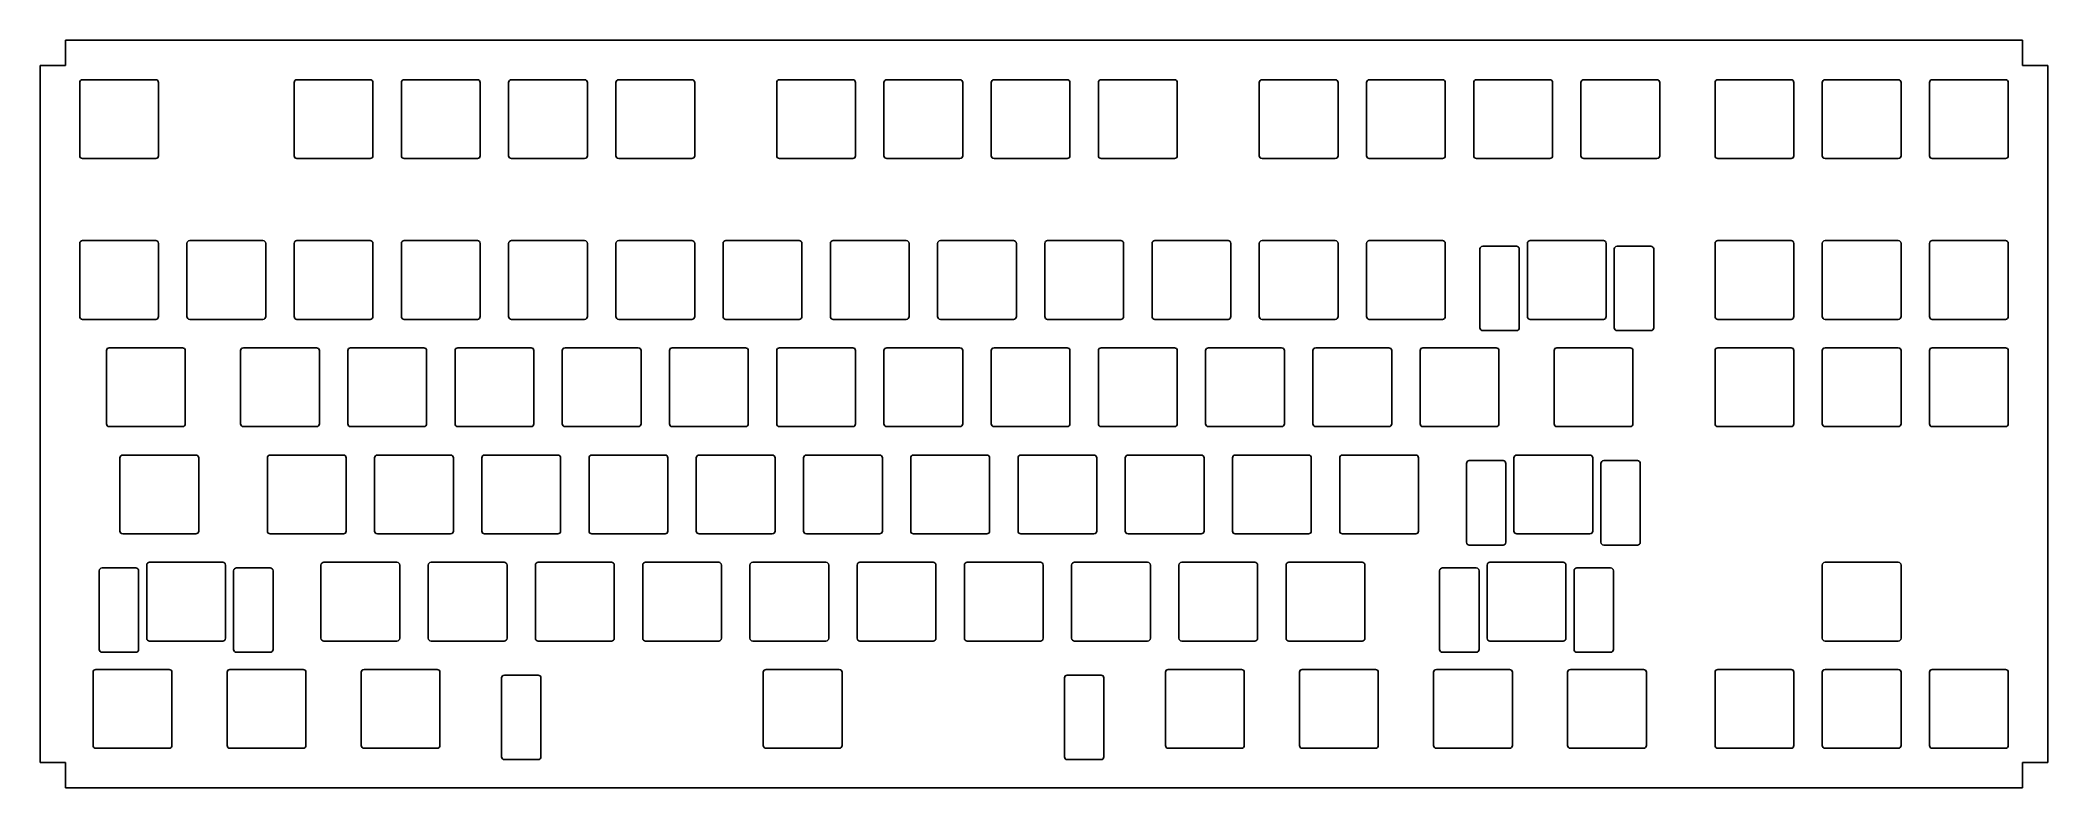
# Model space of a CAD drawing. Extents: x -178 to 178, y -66 to 66.
import ezdxf

# ---------------------------------------------------------------- set-up
doc = ezdxf.new("R2010")
doc.units = 0
doc.layers.add('VISIBLE', color=7, linetype='CONTINUOUS')

msp = doc.modelspace()

# ---------------------------------------------------------------- linework, layer by layer
at = {"layer": 'VISIBLE'}
for p, q in [((-173.83125, 61.9125), (-173.83125, 66.4125)), ((-173.83125, 66.4125), (173.83125, 66.4125)), ((173.83125, 61.9125), (173.83125, 66.4125)), ((-173.83125, 61.9125), (-178.33125, 61.9125)), ((-178.33125, -61.9125), (-178.33125, 61.9125)), ((173.83125, 61.9125), (178.33125, 61.9125)), ((178.33125, 61.9125), (178.33125, -61.9125)), ((-171.30625, 58.8875), (-171.30625, 45.8875)), ((-170.80625, 59.3875), (-157.80625, 59.3875)), ((-157.30625, 58.8875), (-157.30625, 45.8875)), ((-133.20625, 58.8875), (-133.20625, 45.8875)), ((-132.70625, 59.3875), (-119.70625, 59.3875)), ((-119.20625, 58.8875), (-119.20625, 45.8875)), ((-114.15625, 58.8875), (-114.15625, 45.8875)), ((-113.65625, 59.3875), (-100.65625, 59.3875)), ((-100.15625, 58.8875), (-100.15625, 45.8875)), ((-95.10625, 58.8875), (-95.10625, 45.8875)), ((-94.60625, 59.3875), (-81.60625, 59.3875)), ((-81.10625, 58.8875), (-81.10625, 45.8875)), ((-76.05625, 58.8875), (-76.05625, 45.8875)), ((-75.55625, 59.3875), (-62.55625, 59.3875)), ((-62.05625, 58.8875), (-62.05625, 45.8875)), ((-47.48125, 58.8875), (-47.48125, 45.8875)), ((-46.98125, 59.3875), (-33.98125, 59.3875)), ((-33.48125, 58.8875), (-33.48125, 45.8875)), ((-28.43125, 58.8875), (-28.43125, 45.8875)), ((-27.93125, 59.3875), (-14.93125, 59.3875)), ((-14.43125, 58.8875), (-14.43125, 45.8875)), ((-9.38125, 58.8875), (-9.38125, 45.8875)), ((-8.88125, 59.3875), (4.11875, 59.3875)), ((4.61875, 58.8875), (4.61875, 45.8875)), ((9.66875, 58.8875), (9.66875, 45.8875)), ((10.16875, 59.3875), (23.16875, 59.3875)), ((23.66875, 58.8875), (23.66875, 45.8875)), ((38.24375, 58.8875), (38.24375, 45.8875)), ((38.74375, 59.3875), (51.74375, 59.3875)), ((52.24375, 58.8875), (52.24375, 45.8875)), ((57.29375, 58.8875), (57.29375, 45.8875)), ((57.79375, 59.3875), (70.79375, 59.3875)), ((71.29375, 58.8875), (71.29375, 45.8875)), ((76.34375, 58.8875), (76.34375, 45.8875)), ((76.84375, 59.3875), (89.84375, 59.3875)), ((90.34375, 58.8875), (90.34375, 45.8875)), ((95.39375, 58.8875), (95.39375, 45.8875)), ((95.89375, 59.3875), (108.89375, 59.3875)), ((109.39375, 58.8875), (109.39375, 45.8875)), ((119.20625, 58.8875), (119.20625, 45.8875)), ((119.70625, 59.3875), (132.70625, 59.3875)), ((133.20625, 58.8875), (133.20625, 45.8875)), ((138.25625, 58.8875), (138.25625, 45.8875)), ((138.75625, 59.3875), (151.75625, 59.3875)), ((152.25625, 58.8875), (152.25625, 45.8875)), ((157.30625, 58.8875), (157.30625, 45.8875)), ((157.80625, 59.3875), (170.80625, 59.3875)), ((171.30625, 58.8875), (171.30625, 45.8875)), ((-170.80625, 45.3875), (-157.80625, 45.3875)), ((-132.70625, 45.3875), (-119.70625, 45.3875)), ((-113.65625, 45.3875), (-100.65625, 45.3875)), ((-94.60625, 45.3875), (-81.60625, 45.3875)), ((-75.55625, 45.3875), (-62.55625, 45.3875)), ((-46.98125, 45.3875), (-33.98125, 45.3875)), ((-27.93125, 45.3875), (-14.93125, 45.3875)), ((-8.88125, 45.3875), (4.11875, 45.3875)), ((10.16875, 45.3875), (23.16875, 45.3875)), ((38.74375, 45.3875), (51.74375, 45.3875)), ((57.79375, 45.3875), (70.79375, 45.3875)), ((76.84375, 45.3875), (89.84375, 45.3875)), ((95.89375, 45.3875), (108.89375, 45.3875)), ((119.70625, 45.3875), (132.70625, 45.3875)), ((138.75625, 45.3875), (151.75625, 45.3875)), ((157.80625, 45.3875), (170.80625, 45.3875)), ((-171.30625, 30.3125), (-171.30625, 17.3125)), ((-170.80625, 30.8125), (-157.80625, 30.8125)), ((-157.30625, 30.3125), (-157.30625, 17.3125)), ((-152.25625, 30.3125), (-152.25625, 17.3125)), ((-151.75625, 30.8125), (-138.75625, 30.8125)), ((-138.25625, 30.3125), (-138.25625, 17.3125)), ((-133.20625, 30.3125), (-133.20625, 17.3125)), ((-132.70625, 30.8125), (-119.70625, 30.8125)), ((-119.20625, 30.3125), (-119.20625, 17.3125)), ((-114.15625, 30.3125), (-114.15625, 17.3125)), ((-113.65625, 30.8125), (-100.65625, 30.8125)), ((-100.15625, 30.3125), (-100.15625, 17.3125)), ((-95.10625, 30.3125), (-95.10625, 17.3125)), ((-94.60625, 30.8125), (-81.60625, 30.8125)), ((-81.10625, 30.3125), (-81.10625, 17.3125)), ((-76.05625, 30.3125), (-76.05625, 17.3125)), ((-75.55625, 30.8125), (-62.55625, 30.8125)), ((-62.05625, 30.3125), (-62.05625, 17.3125)), ((-57.00625, 30.3125), (-57.00625, 17.3125)), ((-56.50625, 30.8125), (-43.50625, 30.8125)), ((-43.00625, 30.3125), (-43.00625, 17.3125)), ((-37.95625, 30.3125), (-37.95625, 17.3125)), ((-37.45625, 30.8125), (-24.45625, 30.8125)), ((-23.95625, 30.3125), (-23.95625, 17.3125)), ((-18.90625, 30.3125), (-18.90625, 17.3125)), ((-18.40625, 30.8125), (-5.40625, 30.8125)), ((-4.90625, 30.3125), (-4.90625, 17.3125)), ((0.14375, 30.3125), (0.14375, 17.3125)), ((0.64375, 30.8125), (13.64375, 30.8125)), ((14.14375, 30.3125), (14.14375, 17.3125)), ((19.19375, 30.3125), (19.19375, 17.3125)), ((19.69375, 30.8125), (32.69375, 30.8125)), ((33.19375, 30.3125), (33.19375, 17.3125)), ((38.24375, 30.3125), (38.24375, 17.3125)), ((38.74375, 30.8125), (51.74375, 30.8125)), ((52.24375, 30.3125), (52.24375, 17.3125)), ((57.29375, 30.3125), (57.29375, 17.3125)), ((57.79375, 30.8125), (70.79375, 30.8125)), ((71.29375, 30.3125), (71.29375, 17.3125)), ((77.43075, 29.3125), (77.43075, 15.3125)), ((77.93075, 29.8125), (83.93075, 29.8125)), ((84.43075, 29.3125), (84.43075, 15.3125)), ((85.86875, 30.3125), (85.86875, 17.3125)), ((86.36875, 30.8125), (99.36875, 30.8125)), ((99.86875, 30.3125), (99.86875, 17.3125)), ((101.30675, 29.3125), (101.30675, 15.3125)), ((101.80675, 29.8125), (107.80675, 29.8125)), ((108.30675, 29.3125), (108.30675, 15.3125)), ((119.20625, 30.3125), (119.20625, 17.3125)), ((119.70625, 30.8125), (132.70625, 30.8125)), ((133.20625, 30.3125), (133.20625, 17.3125)), ((138.25625, 30.3125), (138.25625, 17.3125)), ((138.75625, 30.8125), (151.75625, 30.8125)), ((152.25625, 30.3125), (152.25625, 17.3125)), ((157.30625, 30.3125), (157.30625, 17.3125)), ((157.80625, 30.8125), (170.80625, 30.8125)), ((171.30625, 30.3125), (171.30625, 17.3125)), ((-170.80625, 16.8125), (-157.80625, 16.8125)), ((-151.75625, 16.8125), (-138.75625, 16.8125)), ((-132.70625, 16.8125), (-119.70625, 16.8125)), ((-113.65625, 16.8125), (-100.65625, 16.8125)), ((-94.60625, 16.8125), (-81.60625, 16.8125)), ((-75.55625, 16.8125), (-62.55625, 16.8125)), ((-56.50625, 16.8125), (-43.50625, 16.8125)), ((-37.45625, 16.8125), (-24.45625, 16.8125)), ((-18.40625, 16.8125), (-5.40625, 16.8125)), ((0.64375, 16.8125), (13.64375, 16.8125)), ((19.69375, 16.8125), (32.69375, 16.8125)), ((38.74375, 16.8125), (51.74375, 16.8125)), ((57.79375, 16.8125), (70.79375, 16.8125)), ((77.93075, 14.8125), (83.93075, 14.8125)), ((86.36875, 16.8125), (99.36875, 16.8125)), ((101.80675, 14.8125), (107.80675, 14.8125)), ((119.70625, 16.8125), (132.70625, 16.8125)), ((138.75625, 16.8125), (151.75625, 16.8125)), ((157.80625, 16.8125), (170.80625, 16.8125)), ((-166.54375, 11.2625), (-166.54375, -1.7375)), ((-166.04375, 11.7625), (-153.04375, 11.7625)), ((-152.54375, 11.2625), (-152.54375, -1.7375)), ((-142.73125, 11.2625), (-142.73125, -1.7375)), ((-142.23125, 11.7625), (-129.23125, 11.7625)), ((-128.73125, 11.2625), (-128.73125, -1.7375)), ((-123.68125, 11.2625), (-123.68125, -1.7375)), ((-123.18125, 11.7625), (-110.18125, 11.7625)), ((-109.68125, 11.2625), (-109.68125, -1.7375)), ((-104.63125, 11.2625), (-104.63125, -1.7375)), ((-104.13125, 11.7625), (-91.13125, 11.7625)), ((-90.63125, 11.2625), (-90.63125, -1.7375)), ((-85.58125, 11.2625), (-85.58125, -1.7375)), ((-85.08125, 11.7625), (-72.08125, 11.7625)), ((-71.58125, 11.2625), (-71.58125, -1.7375)), ((-66.53125, 11.2625), (-66.53125, -1.7375)), ((-66.03125, 11.7625), (-53.03125, 11.7625)), ((-52.53125, 11.2625), (-52.53125, -1.7375)), ((-47.48125, 11.2625), (-47.48125, -1.7375)), ((-46.98125, 11.7625), (-33.98125, 11.7625)), ((-33.48125, 11.2625), (-33.48125, -1.7375)), ((-28.43125, 11.2625), (-28.43125, -1.7375)), ((-27.93125, 11.7625), (-14.93125, 11.7625)), ((-14.43125, 11.2625), (-14.43125, -1.7375)), ((-9.38125, 11.2625), (-9.38125, -1.7375)), ((-8.88125, 11.7625), (4.11875, 11.7625)), ((4.61875, 11.2625), (4.61875, -1.7375)), ((9.66875, 11.2625), (9.66875, -1.7375)), ((10.16875, 11.7625), (23.16875, 11.7625)), ((23.66875, 11.2625), (23.66875, -1.7375)), ((28.71875, 11.2625), (28.71875, -1.7375)), ((29.21875, 11.7625), (42.21875, 11.7625)), ((42.71875, 11.2625), (42.71875, -1.7375)), ((47.76875, 11.2625), (47.76875, -1.7375)), ((48.26875, 11.7625), (61.26875, 11.7625)), ((61.76875, 11.2625), (61.76875, -1.7375)), ((66.81875, 11.2625), (66.81875, -1.7375)), ((67.31875, 11.7625), (80.31875, 11.7625)), ((80.81875, 11.2625), (80.81875, -1.7375)), ((90.63125, 11.2625), (90.63125, -1.7375)), ((91.13125, 11.7625), (104.13125, 11.7625)), ((104.63125, 11.2625), (104.63125, -1.7375)), ((119.20625, 11.2625), (119.20625, -1.7375)), ((119.70625, 11.7625), (132.70625, 11.7625)), ((133.20625, 11.2625), (133.20625, -1.7375)), ((138.25625, 11.2625), (138.25625, -1.7375)), ((138.75625, 11.7625), (151.75625, 11.7625)), ((152.25625, 11.2625), (152.25625, -1.7375)), ((157.30625, 11.2625), (157.30625, -1.7375)), ((157.80625, 11.7625), (170.80625, 11.7625)), ((171.30625, 11.2625), (171.30625, -1.7375)), ((-166.04375, -2.2375), (-153.04375, -2.2375)), ((-142.23125, -2.2375), (-129.23125, -2.2375)), ((-123.18125, -2.2375), (-110.18125, -2.2375)), ((-104.13125, -2.2375), (-91.13125, -2.2375)), ((-85.08125, -2.2375), (-72.08125, -2.2375)), ((-66.03125, -2.2375), (-53.03125, -2.2375)), ((-46.98125, -2.2375), (-33.98125, -2.2375)), ((-27.93125, -2.2375), (-14.93125, -2.2375)), ((-8.88125, -2.2375), (4.11875, -2.2375)), ((10.16875, -2.2375), (23.16875, -2.2375)), ((29.21875, -2.2375), (42.21875, -2.2375)), ((48.26875, -2.2375), (61.26875, -2.2375)), ((67.31875, -2.2375), (80.31875, -2.2375)), ((91.13125, -2.2375), (104.13125, -2.2375)), ((119.70625, -2.2375), (132.70625, -2.2375)), ((138.75625, -2.2375), (151.75625, -2.2375)), ((157.80625, -2.2375), (170.80625, -2.2375)), ((-164.1625, -7.7875), (-164.1625, -20.7875)), ((-163.6625, -7.2875), (-150.6625, -7.2875)), ((-150.1625, -7.7875), (-150.1625, -20.7875)), ((-137.96875, -7.7875), (-137.96875, -20.7875)), ((-137.46875, -7.2875), (-124.46875, -7.2875)), ((-123.96875, -7.7875), (-123.96875, -20.7875)), ((-118.91875, -7.7875), (-118.91875, -20.7875)), ((-118.41875, -7.2875), (-105.41875, -7.2875)), ((-104.91875, -7.7875), (-104.91875, -20.7875)), ((-99.86875, -7.7875), (-99.86875, -20.7875)), ((-99.36875, -7.2875), (-86.36875, -7.2875)), ((-85.86875, -7.7875), (-85.86875, -20.7875)), ((-80.81875, -7.7875), (-80.81875, -20.7875)), ((-80.31875, -7.2875), (-67.31875, -7.2875)), ((-66.81875, -7.7875), (-66.81875, -20.7875)), ((-61.76875, -7.7875), (-61.76875, -20.7875)), ((-61.26875, -7.2875), (-48.26875, -7.2875)), ((-47.76875, -7.7875), (-47.76875, -20.7875)), ((-42.71875, -7.7875), (-42.71875, -20.7875)), ((-42.21875, -7.2875), (-29.21875, -7.2875)), ((-28.71875, -7.7875), (-28.71875, -20.7875)), ((-23.66875, -7.7875), (-23.66875, -20.7875)), ((-23.16875, -7.2875), (-10.16875, -7.2875)), ((-9.66875, -7.7875), (-9.66875, -20.7875)), ((-4.61875, -7.7875), (-4.61875, -20.7875)), ((-4.11875, -7.2875), (8.88125, -7.2875)), ((9.38125, -7.7875), (9.38125, -20.7875)), ((14.43125, -7.7875), (14.43125, -20.7875)), ((14.93125, -7.2875), (27.93125, -7.2875)), ((28.43125, -7.7875), (28.43125, -20.7875)), ((33.48125, -7.7875), (33.48125, -20.7875)), ((33.98125, -7.2875), (46.98125, -7.2875)), ((47.48125, -7.7875), (47.48125, -20.7875)), ((52.53125, -7.7875), (52.53125, -20.7875)), ((53.03125, -7.2875), (66.03125, -7.2875)), ((66.53125, -7.7875), (66.53125, -20.7875)), ((75.0495, -8.7875), (75.0495, -22.7875)), ((75.5495, -8.2875), (81.5495, -8.2875)), ((82.0495, -8.7875), (82.0495, -22.7875)), ((83.4875, -7.7875), (83.4875, -20.7875)), ((83.9875, -7.2875), (96.9875, -7.2875)), ((97.4875, -7.7875), (97.4875, -20.7875)), ((98.9255, -8.7875), (98.9255, -22.7875)), ((99.4255, -8.2875), (105.4255, -8.2875)), ((105.9255, -8.7875), (105.9255, -22.7875)), ((-163.6625, -21.2875), (-150.6625, -21.2875)), ((-137.46875, -21.2875), (-124.46875, -21.2875)), ((-118.41875, -21.2875), (-105.41875, -21.2875)), ((-99.36875, -21.2875), (-86.36875, -21.2875)), ((-80.31875, -21.2875), (-67.31875, -21.2875)), ((-61.26875, -21.2875), (-48.26875, -21.2875)), ((-42.21875, -21.2875), (-29.21875, -21.2875)), ((-23.16875, -21.2875), (-10.16875, -21.2875)), ((-4.11875, -21.2875), (8.88125, -21.2875)), ((14.93125, -21.2875), (27.93125, -21.2875)), ((33.98125, -21.2875), (46.98125, -21.2875)), ((53.03125, -21.2875), (66.03125, -21.2875)), ((83.9875, -21.2875), (96.9875, -21.2875)), ((75.5495, -23.2875), (81.5495, -23.2875)), ((99.4255, -23.2875), (105.4255, -23.2875)), ((-167.838, -27.8375), (-167.838, -41.8375)), ((-167.338, -27.3375), (-161.338, -27.3375)), ((-160.838, -27.8375), (-160.838, -41.8375)), ((-159.4, -26.8375), (-159.4, -39.8375)), ((-158.9, -26.3375), (-145.9, -26.3375)), ((-145.4, -26.8375), (-145.4, -39.8375)), ((-143.962, -27.8375), (-143.962, -41.8375)), ((-143.462, -27.3375), (-137.462, -27.3375)), ((-136.962, -27.8375), (-136.962, -41.8375)), ((-128.44375, -26.8375), (-128.44375, -39.8375)), ((-127.94375, -26.3375), (-114.94375, -26.3375)), ((-114.44375, -26.8375), (-114.44375, -39.8375)), ((-109.39375, -26.8375), (-109.39375, -39.8375)), ((-108.89375, -26.3375), (-95.89375, -26.3375)), ((-95.39375, -26.8375), (-95.39375, -39.8375)), ((-90.34375, -26.8375), (-90.34375, -39.8375)), ((-89.84375, -26.3375), (-76.84375, -26.3375)), ((-76.34375, -26.8375), (-76.34375, -39.8375)), ((-71.29375, -26.8375), (-71.29375, -39.8375)), ((-70.79375, -26.3375), (-57.79375, -26.3375)), ((-57.29375, -26.8375), (-57.29375, -39.8375)), ((-52.24375, -26.8375), (-52.24375, -39.8375)), ((-51.74375, -26.3375), (-38.74375, -26.3375)), ((-38.24375, -26.8375), (-38.24375, -39.8375)), ((-33.19375, -26.8375), (-33.19375, -39.8375)), ((-32.69375, -26.3375), (-19.69375, -26.3375)), ((-19.19375, -26.8375), (-19.19375, -39.8375)), ((-14.14375, -26.8375), (-14.14375, -39.8375)), ((-13.64375, -26.3375), (-0.64375, -26.3375)), ((-0.14375, -26.8375), (-0.14375, -39.8375)), ((4.90625, -26.8375), (4.90625, -39.8375)), ((5.40625, -26.3375), (18.40625, -26.3375)), ((18.90625, -26.8375), (18.90625, -39.8375)), ((23.95625, -26.8375), (23.95625, -39.8375)), ((24.45625, -26.3375), (37.45625, -26.3375)), ((37.95625, -26.8375), (37.95625, -39.8375)), ((43.00625, -26.8375), (43.00625, -39.8375)), ((43.50625, -26.3375), (56.50625, -26.3375)), ((57.00625, -26.8375), (57.00625, -39.8375)), ((70.287, -27.8375), (70.287, -41.8375)), ((70.787, -27.3375), (76.787, -27.3375)), ((77.287, -27.8375), (77.287, -41.8375)), ((78.725, -26.8375), (78.725, -39.8375)), ((79.225, -26.3375), (92.225, -26.3375)), ((92.725, -26.8375), (92.725, -39.8375)), ((94.163, -27.8375), (94.163, -41.8375)), ((94.663, -27.3375), (100.663, -27.3375)), ((101.163, -27.8375), (101.163, -41.8375)), ((138.25625, -26.8375), (138.25625, -39.8375)), ((138.75625, -26.3375), (151.75625, -26.3375)), ((152.25625, -26.8375), (152.25625, -39.8375)), ((-167.338, -42.3375), (-161.338, -42.3375)), ((-158.9, -40.3375), (-145.9, -40.3375)), ((-143.462, -42.3375), (-137.462, -42.3375)), ((-127.94375, -40.3375), (-114.94375, -40.3375)), ((-108.89375, -40.3375), (-95.89375, -40.3375)), ((-89.84375, -40.3375), (-76.84375, -40.3375)), ((-70.79375, -40.3375), (-57.79375, -40.3375)), ((-51.74375, -40.3375), (-38.74375, -40.3375)), ((-32.69375, -40.3375), (-19.69375, -40.3375)), ((-13.64375, -40.3375), (-0.64375, -40.3375)), ((5.40625, -40.3375), (18.40625, -40.3375)), ((24.45625, -40.3375), (37.45625, -40.3375)), ((43.50625, -40.3375), (56.50625, -40.3375)), ((70.787, -42.3375), (76.787, -42.3375)), ((79.225, -40.3375), (92.225, -40.3375)), ((94.663, -42.3375), (100.663, -42.3375)), ((138.75625, -40.3375), (151.75625, -40.3375)), ((-168.925, -45.8875), (-168.925, -58.8875)), ((-168.425, -45.3875), (-155.425, -45.3875)), ((-154.925, -45.8875), (-154.925, -58.8875)), ((-145.1125, -45.8875), (-145.1125, -58.8875)), ((-144.6125, -45.3875), (-131.6125, -45.3875)), ((-131.1125, -45.8875), (-131.1125, -58.8875)), ((-121.3, -45.8875), (-121.3, -58.8875)), ((-120.8, -45.3875), (-107.8, -45.3875)), ((-107.3, -45.8875), (-107.3, -58.8875)), ((-49.8625, -45.8875), (-49.8625, -58.8875)), ((-49.3625, -45.3875), (-36.3625, -45.3875)), ((-35.8625, -45.8875), (-35.8625, -58.8875)), ((21.575, -45.8875), (21.575, -58.8875)), ((22.075, -45.3875), (35.075, -45.3875)), ((35.575, -45.8875), (35.575, -58.8875)), ((45.3875, -45.8875), (45.3875, -58.8875)), ((45.8875, -45.3875), (58.8875, -45.3875)), ((59.3875, -45.8875), (59.3875, -58.8875)), ((69.2, -45.8875), (69.2, -58.8875)), ((69.7, -45.3875), (82.7, -45.3875)), ((83.2, -45.8875), (83.2, -58.8875)), ((93.0125, -45.8875), (93.0125, -58.8875)), ((93.5125, -45.3875), (106.5125, -45.3875)), ((107.0125, -45.8875), (107.0125, -58.8875)), ((119.20625, -45.8875), (119.20625, -58.8875)), ((119.70625, -45.3875), (132.70625, -45.3875)), ((133.20625, -45.8875), (133.20625, -58.8875)), ((138.25625, -45.8875), (138.25625, -58.8875)), ((138.75625, -45.3875), (151.75625, -45.3875)), ((152.25625, -45.8875), (152.25625, -58.8875)), ((157.30625, -45.8875), (157.30625, -58.8875)), ((157.80625, -45.3875), (170.80625, -45.3875)), ((171.30625, -45.8875), (171.30625, -58.8875)), ((-96.3625, -46.8875), (-96.3625, -60.8875)), ((-95.8625, -46.3875), (-89.8625, -46.3875)), ((-89.3625, -46.8875), (-89.3625, -60.8875)), ((3.6375, -46.8875), (3.6375, -60.8875)), ((4.1375, -46.3875), (10.1375, -46.3875)), ((10.6375, -46.8875), (10.6375, -60.8875)), ((-168.425, -59.3875), (-155.425, -59.3875)), ((-144.6125, -59.3875), (-131.6125, -59.3875)), ((-120.8, -59.3875), (-107.8, -59.3875)), ((-49.3625, -59.3875), (-36.3625, -59.3875)), ((22.075, -59.3875), (35.075, -59.3875)), ((45.8875, -59.3875), (58.8875, -59.3875)), ((69.7, -59.3875), (82.7, -59.3875)), ((93.5125, -59.3875), (106.5125, -59.3875)), ((119.70625, -59.3875), (132.70625, -59.3875)), ((138.75625, -59.3875), (151.75625, -59.3875)), ((157.80625, -59.3875), (170.80625, -59.3875)), ((-173.83125, -61.9125), (-178.33125, -61.9125)), ((-173.83125, -61.9125), (-173.83125, -66.4125)), ((-95.8625, -61.3875), (-89.8625, -61.3875)), ((4.1375, -61.3875), (10.1375, -61.3875)), ((173.83125, -61.9125), (173.83125, -66.4125)), ((173.83125, -61.9125), (178.33125, -61.9125)), ((-173.83125, -66.4125), (173.83125, -66.4125))]:
    msp.add_line(p, q, dxfattribs=at)
for centre, start, end in [((-170.80625, 58.8875), 90, 180), ((-157.80625, 58.8875), 0, 90), ((-132.70625, 58.8875), 90, 180), ((-119.70625, 58.8875), 0, 90), ((-113.65625, 58.8875), 90, 180), ((-100.65625, 58.8875), 0, 90), ((-94.60625, 58.8875), 90, 180), ((-81.60625, 58.8875), 0, 90), ((-75.55625, 58.8875), 90, 180), ((-62.55625, 58.8875), 0, 90), ((-46.98125, 58.8875), 90, 180), ((-33.98125, 58.8875), 0, 90), ((-27.93125, 58.8875), 90, 180), ((-14.93125, 58.8875), 0, 90), ((-8.88125, 58.8875), 90, 180), ((4.11875, 58.8875), 0, 90), ((10.16875, 58.8875), 90, 180), ((23.16875, 58.8875), 0, 90), ((38.74375, 58.8875), 90, 180), ((51.74375, 58.8875), 0, 90), ((57.79375, 58.8875), 90, 180), ((70.79375, 58.8875), 0, 90), ((76.84375, 58.8875), 90, 180), ((89.84375, 58.8875), 0, 90), ((95.89375, 58.8875), 90, 180), ((108.89375, 58.8875), 0, 90), ((119.70625, 58.8875), 90, 180), ((132.70625, 58.8875), 0, 90), ((138.75625, 58.8875), 90, 180), ((151.75625, 58.8875), 0, 90), ((157.80625, 58.8875), 90, 180), ((170.80625, 58.8875), 0, 90), ((-170.80625, 45.8875), 180, 270), ((-157.80625, 45.8875), 270, 0), ((-132.70625, 45.8875), 180, 270), ((-119.70625, 45.8875), 270, 0), ((-113.65625, 45.8875), 180, 270), ((-100.65625, 45.8875), 270, 0), ((-94.60625, 45.8875), 180, 270), ((-81.60625, 45.8875), 270, 0), ((-75.55625, 45.8875), 180, 270), ((-62.55625, 45.8875), 270, 0), ((-46.98125, 45.8875), 180, 270), ((-33.98125, 45.8875), 270, 0), ((-27.93125, 45.8875), 180, 270), ((-14.93125, 45.8875), 270, 0), ((-8.88125, 45.8875), 180, 270), ((4.11875, 45.8875), 270, 0), ((10.16875, 45.8875), 180, 270), ((23.16875, 45.8875), 270, 0), ((38.74375, 45.8875), 180, 270), ((51.74375, 45.8875), 270, 0), ((57.79375, 45.8875), 180, 270), ((70.79375, 45.8875), 270, 0), ((76.84375, 45.8875), 180, 270), ((89.84375, 45.8875), 270, 0), ((95.89375, 45.8875), 180, 270), ((108.89375, 45.8875), 270, 0), ((119.70625, 45.8875), 180, 270), ((132.70625, 45.8875), 270, 0), ((138.75625, 45.8875), 180, 270), ((151.75625, 45.8875), 270, 0), ((157.80625, 45.8875), 180, 270), ((170.80625, 45.8875), 270, 0), ((-170.80625, 30.3125), 90, 180), ((-157.80625, 30.3125), 0, 90), ((-151.75625, 30.3125), 90, 180), ((-138.75625, 30.3125), 0, 90), ((-132.70625, 30.3125), 90, 180), ((-119.70625, 30.3125), 0, 90), ((-113.65625, 30.3125), 90, 180), ((-100.65625, 30.3125), 0, 90), ((-94.60625, 30.3125), 90, 180), ((-81.60625, 30.3125), 0, 90), ((-75.55625, 30.3125), 90, 180), ((-62.55625, 30.3125), 0, 90), ((-56.50625, 30.3125), 90, 180), ((-43.50625, 30.3125), 0, 90), ((-37.45625, 30.3125), 90, 180), ((-24.45625, 30.3125), 0, 90), ((-18.40625, 30.3125), 90, 180), ((-5.40625, 30.3125), 0, 90), ((0.64375, 30.3125), 90, 180), ((13.64375, 30.3125), 0, 90), ((19.69375, 30.3125), 90, 180), ((32.69375, 30.3125), 0, 90), ((38.74375, 30.3125), 90, 180), ((51.74375, 30.3125), 0, 90), ((57.79375, 30.3125), 90, 180), ((70.79375, 30.3125), 0, 90), ((77.93075, 29.3125), 90, 180), ((83.93075, 29.3125), 0, 90), ((86.36875, 30.3125), 90, 180), ((99.36875, 30.3125), 0, 90), ((101.80675, 29.3125), 90, 180), ((107.80675, 29.3125), 0, 90), ((119.70625, 30.3125), 90, 180), ((132.70625, 30.3125), 0, 90), ((138.75625, 30.3125), 90, 180), ((151.75625, 30.3125), 0, 90), ((157.80625, 30.3125), 90, 180), ((170.80625, 30.3125), 0, 90), ((-170.80625, 17.3125), 180, 270), ((-157.80625, 17.3125), 270, 0), ((-151.75625, 17.3125), 180, 270), ((-138.75625, 17.3125), 270, 0), ((-132.70625, 17.3125), 180, 270), ((-119.70625, 17.3125), 270, 0), ((-113.65625, 17.3125), 180, 270), ((-100.65625, 17.3125), 270, 0), ((-94.60625, 17.3125), 180, 270), ((-81.60625, 17.3125), 270, 0), ((-75.55625, 17.3125), 180, 270), ((-62.55625, 17.3125), 270, 0), ((-56.50625, 17.3125), 180, 270), ((-43.50625, 17.3125), 270, 0), ((-37.45625, 17.3125), 180, 270), ((-24.45625, 17.3125), 270, 0), ((-18.40625, 17.3125), 180, 270), ((-5.40625, 17.3125), 270, 0), ((0.64375, 17.3125), 180, 270), ((13.64375, 17.3125), 270, 0), ((19.69375, 17.3125), 180, 270), ((32.69375, 17.3125), 270, 0), ((38.74375, 17.3125), 180, 270), ((51.74375, 17.3125), 270, 0), ((57.79375, 17.3125), 180, 270), ((70.79375, 17.3125), 270, 0), ((77.93075, 15.3125), 180, 270), ((83.93075, 15.3125), 270, 0), ((86.36875, 17.3125), 180, 270), ((99.36875, 17.3125), 270, 0), ((101.80675, 15.3125), 180, 270), ((107.80675, 15.3125), 270, 0), ((119.70625, 17.3125), 180, 270), ((132.70625, 17.3125), 270, 0), ((138.75625, 17.3125), 180, 270), ((151.75625, 17.3125), 270, 0), ((157.80625, 17.3125), 180, 270), ((170.80625, 17.3125), 270, 0), ((-166.04375, 11.2625), 90, 180), ((-153.04375, 11.2625), 0, 90), ((-142.23125, 11.2625), 90, 180), ((-129.23125, 11.2625), 0, 90), ((-123.18125, 11.2625), 90, 180), ((-110.18125, 11.2625), 0, 90), ((-104.13125, 11.2625), 90, 180), ((-91.13125, 11.2625), 0, 90), ((-85.08125, 11.2625), 90, 180), ((-72.08125, 11.2625), 0, 90), ((-66.03125, 11.2625), 90, 180), ((-53.03125, 11.2625), 0, 90), ((-46.98125, 11.2625), 90, 180), ((-33.98125, 11.2625), 0, 90), ((-27.93125, 11.2625), 90, 180), ((-14.93125, 11.2625), 0, 90), ((-8.88125, 11.2625), 90, 180), ((4.11875, 11.2625), 0, 90), ((10.16875, 11.2625), 90, 180), ((23.16875, 11.2625), 0, 90), ((29.21875, 11.2625), 90, 180), ((42.21875, 11.2625), 0, 90), ((48.26875, 11.2625), 90, 180), ((61.26875, 11.2625), 0, 90), ((67.31875, 11.2625), 90, 180), ((80.31875, 11.2625), 0, 90), ((91.13125, 11.2625), 90, 180), ((104.13125, 11.2625), 0, 90), ((119.70625, 11.2625), 90, 180), ((132.70625, 11.2625), 0, 90), ((138.75625, 11.2625), 90, 180), ((151.75625, 11.2625), 0, 90), ((157.80625, 11.2625), 90, 180), ((170.80625, 11.2625), 0, 90), ((-166.04375, -1.7375), 180, 270), ((-153.04375, -1.7375), 270, 0), ((-142.23125, -1.7375), 180, 270), ((-129.23125, -1.7375), 270, 0), ((-123.18125, -1.7375), 180, 270), ((-110.18125, -1.7375), 270, 0), ((-104.13125, -1.7375), 180, 270), ((-91.13125, -1.7375), 270, 0), ((-85.08125, -1.7375), 180, 270), ((-72.08125, -1.7375), 270, 0), ((-66.03125, -1.7375), 180, 270), ((-53.03125, -1.7375), 270, 0), ((-46.98125, -1.7375), 180, 270), ((-33.98125, -1.7375), 270, 0), ((-27.93125, -1.7375), 180, 270), ((-14.93125, -1.7375), 270, 0), ((-8.88125, -1.7375), 180, 270), ((4.11875, -1.7375), 270, 0), ((10.16875, -1.7375), 180, 270), ((23.16875, -1.7375), 270, 0), ((29.21875, -1.7375), 180, 270), ((42.21875, -1.7375), 270, 0), ((48.26875, -1.7375), 180, 270), ((61.26875, -1.7375), 270, 0), ((67.31875, -1.7375), 180, 270), ((80.31875, -1.7375), 270, 0), ((91.13125, -1.7375), 180, 270), ((104.13125, -1.7375), 270, 0), ((119.70625, -1.7375), 180, 270), ((132.70625, -1.7375), 270, 0), ((138.75625, -1.7375), 180, 270), ((151.75625, -1.7375), 270, 0), ((157.80625, -1.7375), 180, 270), ((170.80625, -1.7375), 270, 0), ((-163.6625, -7.7875), 90, 180), ((-150.6625, -7.7875), 0, 90), ((-137.46875, -7.7875), 90, 180), ((-124.46875, -7.7875), 0, 90), ((-118.41875, -7.7875), 90, 180), ((-105.41875, -7.7875), 0, 90), ((-99.36875, -7.7875), 90, 180), ((-86.36875, -7.7875), 0, 90), ((-80.31875, -7.7875), 90, 180), ((-67.31875, -7.7875), 0, 90), ((-61.26875, -7.7875), 90, 180), ((-48.26875, -7.7875), 0, 90), ((-42.21875, -7.7875), 90, 180), ((-29.21875, -7.7875), 0, 90), ((-23.16875, -7.7875), 90, 180), ((-10.16875, -7.7875), 0, 90), ((-4.11875, -7.7875), 90, 180), ((8.88125, -7.7875), 0, 90), ((14.93125, -7.7875), 90, 180), ((27.93125, -7.7875), 0, 90), ((33.98125, -7.7875), 90, 180), ((46.98125, -7.7875), 0, 90), ((53.03125, -7.7875), 90, 180), ((66.03125, -7.7875), 0, 90), ((75.5495, -8.7875), 90, 180), ((81.5495, -8.7875), 0, 90), ((83.9875, -7.7875), 90, 180), ((96.9875, -7.7875), 0, 90), ((99.4255, -8.7875), 90, 180), ((105.4255, -8.7875), 0, 90), ((-163.6625, -20.7875), 180, 270), ((-150.6625, -20.7875), 270, 0), ((-137.46875, -20.7875), 180, 270), ((-124.46875, -20.7875), 270, 0), ((-118.41875, -20.7875), 180, 270), ((-105.41875, -20.7875), 270, 0), ((-99.36875, -20.7875), 180, 270), ((-86.36875, -20.7875), 270, 0), ((-80.31875, -20.7875), 180, 270), ((-67.31875, -20.7875), 270, 0), ((-61.26875, -20.7875), 180, 270), ((-48.26875, -20.7875), 270, 0), ((-42.21875, -20.7875), 180, 270), ((-29.21875, -20.7875), 270, 0), ((-23.16875, -20.7875), 180, 270), ((-10.16875, -20.7875), 270, 0), ((-4.11875, -20.7875), 180, 270), ((8.88125, -20.7875), 270, 0), ((14.93125, -20.7875), 180, 270), ((27.93125, -20.7875), 270, 0), ((33.98125, -20.7875), 180, 270), ((46.98125, -20.7875), 270, 0), ((53.03125, -20.7875), 180, 270), ((66.03125, -20.7875), 270, 0), ((83.9875, -20.7875), 180, 270), ((96.9875, -20.7875), 270, 0), ((75.5495, -22.7875), 180, 270), ((81.5495, -22.7875), 270, 0), ((99.4255, -22.7875), 180, 270), ((105.4255, -22.7875), 270, 0), ((-167.338, -27.8375), 90, 180), ((-161.338, -27.8375), 0, 90), ((-158.9, -26.8375), 90, 180), ((-145.9, -26.8375), 0, 90), ((-143.462, -27.8375), 90, 180), ((-137.462, -27.8375), 0, 90), ((-127.94375, -26.8375), 90, 180), ((-114.94375, -26.8375), 0, 90), ((-108.89375, -26.8375), 90, 180), ((-95.89375, -26.8375), 0, 90), ((-89.84375, -26.8375), 90, 180), ((-76.84375, -26.8375), 0, 90), ((-70.79375, -26.8375), 90, 180), ((-57.79375, -26.8375), 0, 90), ((-51.74375, -26.8375), 90, 180), ((-38.74375, -26.8375), 0, 90), ((-32.69375, -26.8375), 90, 180), ((-19.69375, -26.8375), 0, 90), ((-13.64375, -26.8375), 90, 180), ((-0.64375, -26.8375), 0, 90), ((5.40625, -26.8375), 90, 180), ((18.40625, -26.8375), 0, 90), ((24.45625, -26.8375), 90, 180), ((37.45625, -26.8375), 0, 90), ((43.50625, -26.8375), 90, 180), ((56.50625, -26.8375), 0, 90), ((70.787, -27.8375), 90, 180), ((76.787, -27.8375), 0, 90), ((79.225, -26.8375), 90, 180), ((92.225, -26.8375), 0, 90), ((94.663, -27.8375), 90, 180), ((100.663, -27.8375), 0, 90), ((138.75625, -26.8375), 90, 180), ((151.75625, -26.8375), 0, 90), ((-167.338, -41.8375), 180, 270), ((-161.338, -41.8375), 270, 0), ((-158.9, -39.8375), 180, 270), ((-145.9, -39.8375), 270, 0), ((-143.462, -41.8375), 180, 270), ((-137.462, -41.8375), 270, 0), ((-127.94375, -39.8375), 180, 270), ((-114.94375, -39.8375), 270, 0), ((-108.89375, -39.8375), 180, 270), ((-95.89375, -39.8375), 270, 0), ((-89.84375, -39.8375), 180, 270), ((-76.84375, -39.8375), 270, 0), ((-70.79375, -39.8375), 180, 270), ((-57.79375, -39.8375), 270, 0), ((-51.74375, -39.8375), 180, 270), ((-38.74375, -39.8375), 270, 0), ((-32.69375, -39.8375), 180, 270), ((-19.69375, -39.8375), 270, 0), ((-13.64375, -39.8375), 180, 270), ((-0.64375, -39.8375), 270, 0), ((5.40625, -39.8375), 180, 270), ((18.40625, -39.8375), 270, 0), ((24.45625, -39.8375), 180, 270), ((37.45625, -39.8375), 270, 0), ((43.50625, -39.8375), 180, 270), ((56.50625, -39.8375), 270, 0), ((70.787, -41.8375), 180, 270), ((76.787, -41.8375), 270, 0), ((79.225, -39.8375), 180, 270), ((92.225, -39.8375), 270, 0), ((94.663, -41.8375), 180, 270), ((100.663, -41.8375), 270, 0), ((138.75625, -39.8375), 180, 270), ((151.75625, -39.8375), 270, 0), ((-168.425, -45.8875), 90, 180), ((-155.425, -45.8875), 0, 90), ((-144.6125, -45.8875), 90, 180), ((-131.6125, -45.8875), 0, 90), ((-120.8, -45.8875), 90, 180), ((-107.8, -45.8875), 0, 90), ((-49.3625, -45.8875), 90, 180), ((-36.3625, -45.8875), 0, 90), ((22.075, -45.8875), 90, 180), ((35.075, -45.8875), 0, 90), ((45.8875, -45.8875), 90, 180), ((58.8875, -45.8875), 0, 90), ((69.7, -45.8875), 90, 180), ((82.7, -45.8875), 0, 90), ((93.5125, -45.8875), 90, 180), ((106.5125, -45.8875), 0, 90), ((119.70625, -45.8875), 90, 180), ((132.70625, -45.8875), 0, 90), ((138.75625, -45.8875), 90, 180), ((151.75625, -45.8875), 0, 90), ((157.80625, -45.8875), 90, 180), ((170.80625, -45.8875), 0, 90), ((-95.8625, -46.8875), 90, 180), ((-89.8625, -46.8875), 0, 90), ((4.1375, -46.8875), 90, 180), ((10.1375, -46.8875), 0, 90), ((-168.425, -58.8875), 180, 270), ((-155.425, -58.8875), 270, 0), ((-144.6125, -58.8875), 180, 270), ((-131.6125, -58.8875), 270, 0), ((-120.8, -58.8875), 180, 270), ((-107.8, -58.8875), 270, 0), ((-49.3625, -58.8875), 180, 270), ((-36.3625, -58.8875), 270, 0), ((22.075, -58.8875), 180, 270), ((35.075, -58.8875), 270, 0), ((45.8875, -58.8875), 180, 270), ((58.8875, -58.8875), 270, 0), ((69.7, -58.8875), 180, 270), ((82.7, -58.8875), 270, 0), ((93.5125, -58.8875), 180, 270), ((106.5125, -58.8875), 270, 0), ((119.70625, -58.8875), 180, 270), ((132.70625, -58.8875), 270, 0), ((138.75625, -58.8875), 180, 270), ((151.75625, -58.8875), 270, 0), ((157.80625, -58.8875), 180, 270), ((170.80625, -58.8875), 270, 0), ((-95.8625, -60.8875), 180, 270), ((-89.8625, -60.8875), 270, 0), ((4.1375, -60.8875), 180, 270), ((10.1375, -60.8875), 270, 0)]:
    msp.add_arc(centre, 0.5, start, end, dxfattribs=at)

doc.saveas('drawing.dxf')
